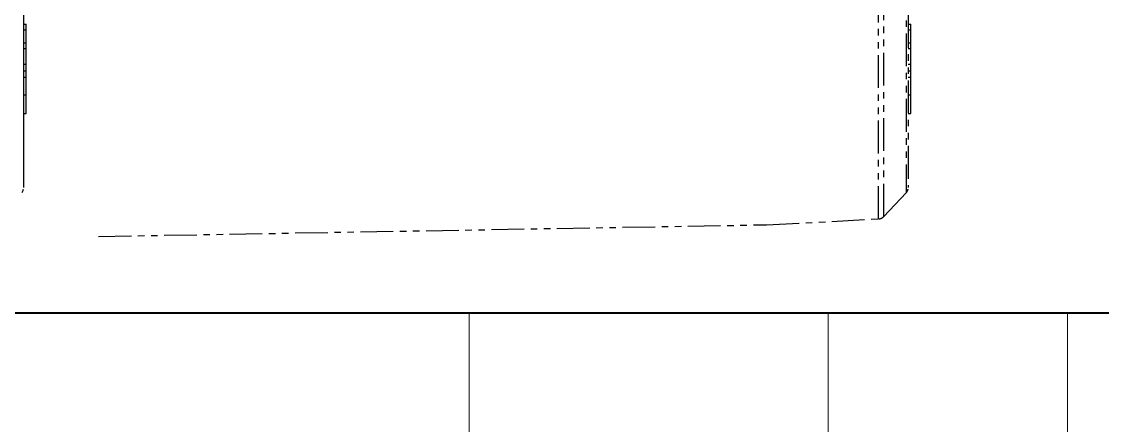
# Model space of a CAD drawing. Header units: millimetres. Extents: x 2451 to 4400, y 944 to 2322.
# Drawn here: x 3617.2 to 3826.8, y 1154.3 to 1232.6 of the extents above; entities that cross this region are included whole.
import ezdxf

# ---------------------------------------------------------------- set-up
doc = ezdxf.new("R2010")
doc.units = ezdxf.units.MM
doc.linetypes.add('PHANTOM', pattern=[12.7, 6.35, -1.27, 1.27, -1.27, 1.27, -1.27])
for name, color, linetype, lineweight in [('AM_BOR', 7, 'Continuous', 50), ('粗实线', 7, 'Continuous', 40), ('细实线', 3, 'Continuous', 13)]:
    doc.layers.add(name, color=color, linetype=linetype, lineweight=lineweight)

# ---------------------------------------------------------------- blocks, each defined once
blk = doc.blocks.new('rA3')
at = {"layer": '粗实线'}
blk.add_line((748.384, 174.26), (568.384, 174.26), dxfattribs=at)
at = {"layer": '细实线'}
for p, q in [((603.384, 174.26), (603.384, 149.26)), ((618.384, 174.26), (618.384, 149.26)), ((628.384, 174.26), (628.384, 129.26))]:
    blk.add_line(p, q, dxfattribs=at)

msp = doc.modelspace()

# ---------------------------------------------------------------- linework, layer by layer
at = {"color": 7, "linetype": 'Continuous', "lineweight": 25}
for p, q in [((3617.633, 1232.155), (3618.133, 1232.155)), ((3617.633, 1231.012), (3618.133, 1231.012)), ((3618.133, 1228.551), (3618.133, 1231.012)), ((3617.633, 1228.551), (3618.133, 1228.551)), ((3618.133, 1227.406), (3618.133, 1228.551)), ((3617.633, 1227.406), (3618.133, 1227.406)), ((3618.133, 1224.388), (3618.133, 1227.406)), ((3617.633, 1224.388), (3618.133, 1224.388)), ((3617.633, 1223.109), (3618.133, 1223.109)), ((3617.633, 1221.865), (3618.133, 1221.865)), ((3617.633, 1218.456), (3618.133, 1218.456)), ((3618.133, 1214.844), (3618.133, 1218.456)), ((3617.633, 1214.844), (3618.133, 1214.844))]:
    msp.add_line(p, q, dxfattribs=at)
at = {"color": 7, "linetype": 'PHANTOM', "lineweight": 25}
for p, q in [((3789.181, 1232.155), (3789.681, 1232.155)), ((3789.181, 1231.012), (3789.681, 1231.012)), ((3789.681, 1228.551), (3789.681, 1231.012)), ((3789.181, 1228.551), (3789.681, 1228.551)), ((3789.681, 1227.406), (3789.681, 1228.551)), ((3789.181, 1227.406), (3789.681, 1227.406)), ((3789.681, 1224.388), (3789.681, 1227.406)), ((3789.181, 1224.388), (3789.681, 1224.388)), ((3789.181, 1223.109), (3789.681, 1223.109)), ((3789.181, 1221.865), (3789.681, 1221.865)), ((3789.181, 1218.456), (3789.681, 1218.456)), ((3789.681, 1214.844), (3789.681, 1218.456)), ((3789.181, 1214.844), (3789.681, 1214.844)), ((3784.445, 1194.848), (3788.769, 1199.404)), ((3632.181, 1190.983), (3761.708, 1193.244)), ((3761.708, 1193.244), (3783.436, 1194.383))]:
    msp.add_line(p, q, dxfattribs=at)
at = {"color": 7, "linetype": 'PHANTOM', "lineweight": 25, "flags": 128}
for points in [[(3783.436, 1194.383), (3783.436, 1194.391), (3783.436, 1194.643), (3783.436, 1195.245), (3783.436, 1196.194), (3783.436, 1197.486), (3783.436, 1199.116), (3783.436, 1201.078), (3783.436, 1203.365), (3783.436, 1205.967), (3783.436, 1208.874), (3783.436, 1212.076), (3783.436, 1215.559), (3783.436, 1219.311), (3783.436, 1223.316), (3783.436, 1227.559), (3783.436, 1232.024), (3783.436, 1236.694), (3783.436, 1241.549), (3783.436, 1246.572), (3783.436, 1251.744), (3783.436, 1257.042), (3783.436, 1262.449), (3783.436, 1267.941), (3783.436, 1273.499), (3783.436, 1279.1), (3783.436, 1284.723), (3783.436, 1290.346), (3783.436, 1295.948), (3783.436, 1301.505), (3783.436, 1306.998), (3783.436, 1312.404), (3783.436, 1317.703), (3783.436, 1322.874), (3783.436, 1327.897), (3783.436, 1332.753), (3783.436, 1337.423), (3783.436, 1341.888), (3783.436, 1346.131), (3783.436, 1350.136), (3783.436, 1353.888), (3783.436, 1357.371), (3783.436, 1360.573), (3783.436, 1363.48), (3783.436, 1366.082), (3783.436, 1368.369), (3783.436, 1370.331), (3783.436, 1371.961), (3783.436, 1373.253), (3783.436, 1374.202), (3783.436, 1374.803), (3783.436, 1375.056), (3783.436, 1375.064)], [(3784.445, 1194.848), (3784.445, 1194.86), (3784.445, 1195.132), (3784.446, 1195.765), (3784.446, 1196.756), (3784.446, 1198.102), (3784.446, 1199.796), (3784.446, 1201.832), (3784.446, 1204.201), (3784.446, 1206.895), (3784.446, 1209.902), (3784.446, 1213.211), (3784.446, 1216.807), (3784.446, 1220.676), (3784.446, 1224.804), (3784.446, 1229.172), (3784.446, 1233.765), (3784.446, 1238.562), (3784.446, 1243.545), (3784.446, 1248.694), (3784.446, 1253.988), (3784.446, 1259.406), (3784.446, 1264.925), (3784.446, 1270.525), (3784.446, 1276.181), (3784.446, 1281.872), (3784.446, 1287.575), (3784.446, 1293.266), (3784.446, 1298.922), (3784.446, 1304.521), (3784.446, 1310.041), (3784.446, 1315.459), (3784.446, 1320.753), (3784.446, 1325.902), (3784.446, 1330.885), (3784.446, 1335.682), (3784.446, 1340.275), (3784.446, 1344.643), (3784.446, 1348.771), (3784.446, 1352.64), (3784.446, 1356.236), (3784.446, 1359.545), (3784.446, 1362.552), (3784.446, 1365.245), (3784.446, 1367.615), (3784.446, 1369.651), (3784.446, 1371.345), (3784.446, 1372.69), (3784.446, 1373.682), (3784.445, 1374.315), (3784.445, 1374.587), (3784.445, 1374.599)], [(3788.769, 1370.042), (3788.769, 1370.035), (3788.769, 1369.781), (3788.769, 1369.17), (3788.769, 1368.203), (3788.769, 1366.884), (3788.769, 1365.22), (3788.769, 1363.216), (3788.769, 1360.883), (3788.77, 1358.229), (3788.77, 1355.265), (3788.77, 1352.004), (3788.77, 1348.46), (3788.77, 1344.648), (3788.77, 1340.584), (3788.77, 1336.284), (3788.77, 1331.768), (3788.77, 1327.053), (3788.77, 1322.16), (3788.77, 1317.11), (3788.77, 1311.923), (3788.77, 1306.622), (3788.77, 1301.228), (3788.77, 1295.766), (3788.77, 1290.256), (3788.77, 1284.723), (3788.77, 1279.191), (3788.77, 1273.681), (3788.77, 1268.218), (3788.77, 1262.825), (3788.77, 1257.524), (3788.77, 1252.337), (3788.77, 1247.287), (3788.77, 1242.394), (3788.77, 1237.679), (3788.77, 1233.162), (3788.77, 1228.863), (3788.77, 1224.799), (3788.77, 1220.986), (3788.77, 1217.443), (3788.77, 1214.182), (3788.77, 1211.218), (3788.769, 1208.564), (3788.769, 1206.23), (3788.769, 1204.227), (3788.769, 1202.563), (3788.769, 1201.244), (3788.769, 1200.277), (3788.769, 1199.666), (3788.769, 1199.412), (3788.769, 1199.404)]]:
    msp.add_lwpolyline(points, dxfattribs=at)
at = {"color": 7, "linetype": 'Continuous', "lineweight": 25}
for points, knots in [([(3617.633, 1284.723), (3617.633, 1281.761), (3617.633, 1275.835), (3617.633, 1267.046), (3617.633, 1258.453), (3617.633, 1250.152), (3617.633, 1242.235), (3617.633, 1234.79), (3617.633, 1227.9), (3617.633, 1221.641), (3617.633, 1216.083), (3617.633, 1211.287), (3617.633, 1207.308), (3617.633, 1204.185), (3617.633, 1201.974), (3617.633, 1200.617), (3617.633, 1200.501), (3617.633, 1200.443)], [0, 0, 0, 0, 0.066684, 0.133368, 0.200052, 0.266736, 0.33342, 0.400104, 0.466788, 0.533472, 0.600156, 0.66684, 0.7335241, 0.8002081, 0.8668921, 0.9335761, 1, 1, 1, 1]), ([(3618.133, 1231.012), (3618.133, 1231.107), (3618.133, 1231.227), (3618.133, 1231.503), (3618.133, 1231.747), (3618.133, 1231.991), (3618.133, 1232.155)], [0, 0, 0, 0, 0.5004596, 0.6283614, 0.7507034, 1, 1, 1, 1]), ([(3618.133, 1223.109), (3618.133, 1223.196), (3618.133, 1223.368), (3618.133, 1223.668), (3618.133, 1224.061), (3618.133, 1224.257), (3618.133, 1224.388)], [0, 0, 0, 0, 0.125077, 0.2502224, 0.4998872, 1, 1, 1, 1]), ([(3618.133, 1221.693), (3618.133, 1221.854), (3618.133, 1222.095), (3618.133, 1222.599), (3618.133, 1222.939), (3618.133, 1223.109)], [0, 0, 0, 0, 0.5005372, 0.7503463, 1, 1, 1, 1]), ([(3618.133, 1218.456), (3618.133, 1218.86), (3618.133, 1219.666), (3618.133, 1220.656), (3618.133, 1221.309), (3618.133, 1221.657), (3618.133, 1221.803), (3618.133, 1221.859), (3618.133, 1221.863), (3618.133, 1221.865)], [0, 0, 0, 0, 0.2503213, 0.4998014, 0.6247836, 0.7496745, 0.8746984, 0.9373467, 1, 1, 1, 1]), ([(3617.318, 1199.533), (3617.352, 1199.574), (3617.446, 1199.688), (3617.535, 1199.894), (3617.59, 1200.056), (3617.601, 1200.133), (3617.602, 1200.137)], [0, 0, 0, 0, 0.2393477, 0.6547521, 0.9846919, 1, 1, 1, 1])]:
    msp.add_open_spline(points, degree=3, knots=knots, dxfattribs=at)
at = {"color": 7, "linetype": 'PHANTOM', "lineweight": 25}
for points, knots in [([(3789.182, 1284.723), (3789.182, 1281.761), (3789.182, 1275.835), (3789.182, 1267.046), (3789.182, 1258.453), (3789.182, 1250.152), (3789.182, 1242.235), (3789.182, 1234.79), (3789.182, 1227.9), (3789.182, 1221.641), (3789.181, 1216.083), (3789.181, 1211.287), (3789.181, 1207.308), (3789.181, 1204.185), (3789.181, 1201.974), (3789.181, 1200.617), (3789.181, 1200.501), (3789.181, 1200.443)], [0, 0, 0, 0, 0.066684, 0.133368, 0.200052, 0.266736, 0.33342, 0.400104, 0.466788, 0.533472, 0.600156, 0.66684, 0.7335241, 0.8002081, 0.8668921, 0.9335761, 1, 1, 1, 1]), ([(3789.681, 1231.012), (3789.681, 1231.107), (3789.681, 1231.227), (3789.681, 1231.503), (3789.681, 1231.747), (3789.681, 1231.991), (3789.681, 1232.155)], [0, 0, 0, 0, 0.5004596, 0.6283614, 0.7507034, 1, 1, 1, 1]), ([(3789.681, 1223.109), (3789.681, 1223.196), (3789.681, 1223.368), (3789.681, 1223.668), (3789.681, 1224.061), (3789.681, 1224.257), (3789.681, 1224.388)], [0, 0, 0, 0, 0.125077, 0.2502224, 0.4998872, 1, 1, 1, 1]), ([(3789.681, 1221.693), (3789.681, 1221.854), (3789.681, 1222.095), (3789.681, 1222.599), (3789.681, 1222.939), (3789.681, 1223.109)], [0, 0, 0, 0, 0.5005372, 0.7503463, 1, 1, 1, 1]), ([(3789.681, 1218.456), (3789.681, 1218.86), (3789.681, 1219.666), (3789.681, 1220.656), (3789.681, 1221.309), (3789.681, 1221.657), (3789.681, 1221.803), (3789.681, 1221.859), (3789.681, 1221.863), (3789.681, 1221.865)], [0, 0, 0, 0, 0.2503213, 0.4998014, 0.6247836, 0.7496745, 0.8746984, 0.9373467, 1, 1, 1, 1]), ([(3788.866, 1199.533), (3788.901, 1199.574), (3788.995, 1199.688), (3789.083, 1199.894), (3789.138, 1200.056), (3789.15, 1200.133), (3789.15, 1200.137)], [0, 0, 0, 0, 0.2393477, 0.6547521, 0.9846919, 1, 1, 1, 1]), ([(3783.44, 1194.407), (3783.521, 1194.406), (3783.766, 1194.402), (3784.114, 1194.572), (3784.38, 1194.758), (3784.473, 1194.884), (3784.488, 1194.905)], [0, 0, 0, 0, 0.2019411, 0.6071505, 0.9370498, 1, 1, 1, 1])]:
    msp.add_open_spline(points, degree=3, knots=knots, dxfattribs=at)

# ---------------------------------------------------------------- block references
at = {"layer": 'AM_BOR', "xscale": 4.640625, "yscale": 4.640625, "zscale": 4.640625}
msp.add_blockref('rA3', (903.986, 367.459), dxfattribs=at)

doc.saveas('drawing.dxf')
